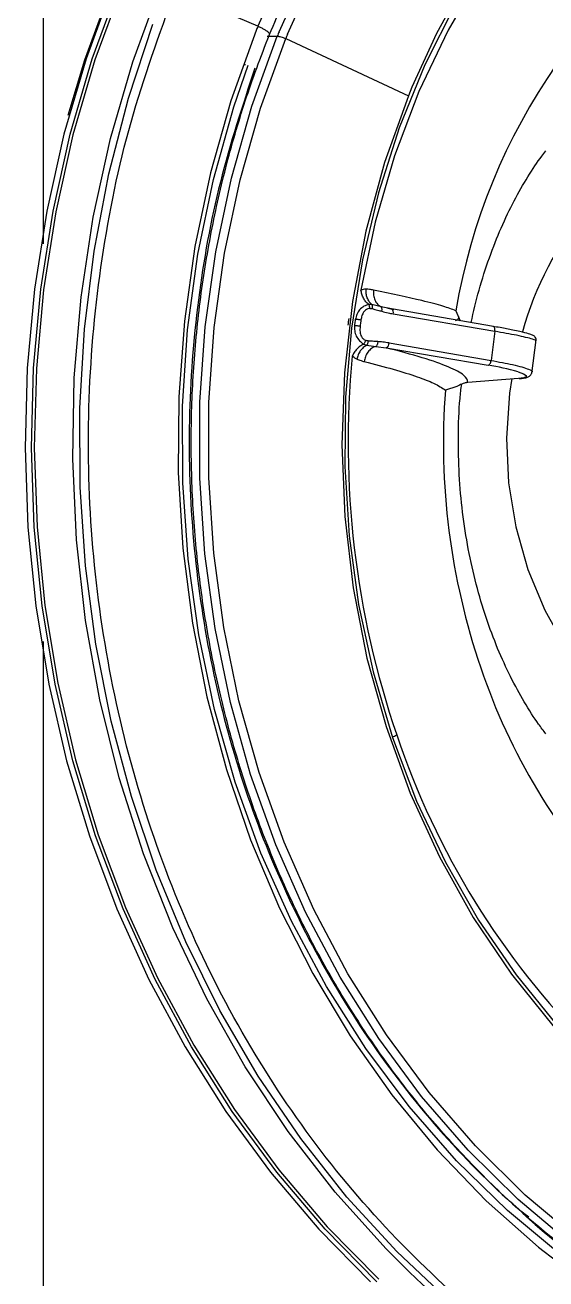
# Model space of a CAD drawing. Extents: x 939 to 1039, y 781 to 934.
# Drawn here: x 967.323 to 968.576, y 824.452 to 827.47 of the extents above; entities that cross this region are included whole.
import ezdxf

# ---------------------------------------------------------------- set-up
doc = ezdxf.new("R2010")
doc.units = 0
doc.header["$MEASUREMENT"] = 0
doc.layers.add('1', color=4, linetype='Continuous')

# ---------------------------------------------------------------- blocks, each defined once
blk = doc.blocks.new('Envoy')
at = {"layer": '1', "color": 3, "linetype": 'Continuous', "lineweight": 25}
for p, q in [((28.7128, 28.9542), (28.7128, 27.769)), ((29.2293, 28.2926), (29.0304, 28.3777)), ((29.2519, 28.2691), (29.276, 28.2688)), ((29.2962, 28.2629), (29.5914, 28.1249)), ((29.1961, 28.2009), (29.1999, 28.2009)), ((29.5999, 28.1458), (29.5914, 28.125)), ((29.5914, 28.125), (29.5871, 28.1142)), ((29.5035, 27.623), (29.496, 27.6231)), ((29.5255, 27.6177), (29.5035, 27.623)), ((29.5503, 27.6121), (29.5255, 27.6177)), ((29.5523, 27.6111), (29.5394, 27.6143)), ((29.5503, 27.6121), (29.5564, 27.6107)), ((29.7956, 27.57), (29.5506, 27.6121)), ((29.5544, 27.6004), (29.7993, 27.5584)), ((29.7053, 27.608), (29.7155, 27.5838)), ((29.7993, 27.5584), (29.7901, 27.4883)), ((29.4834, 27.5275), (29.4907, 27.5247)), ((29.4907, 27.5247), (29.5128, 27.5221)), ((29.545, 27.5303), (29.7901, 27.4883)), ((29.8882, 27.4572), (29.8988, 27.5379)), ((29.5128, 27.5221), (29.5378, 27.5187)), ((29.5378, 27.5187), (29.783, 27.4766)), ((29.8559, 27.4447), (29.7343, 27.4355)), ((29.7081, 27.4256), (29.6801, 27.417)), ((28.7128, 26.8117), (28.7128, 19.6527))]:
    blk.add_line(p, q, dxfattribs=at)
at = {"layer": '1', "color": 3, "linetype": 'Continuous', "lineweight": 25, "flags": 128}
for points in [[(29.6913, 25.2224), (29.5633, 25.3433), (29.4434, 25.4747), (29.3322, 25.6157), (29.2302, 25.7657), (29.138, 25.9238), (29.0562, 26.0892), (28.9851, 26.261), (28.9251, 26.4383), (28.8765, 26.6202), (28.8397, 26.8056), (28.8148, 26.9937), (28.8018, 27.1833), (28.801, 27.3735), (28.8123, 27.5632), (28.8357, 27.7516), (28.8709, 27.9374), (28.9179, 28.1198), (28.9764, 28.2978)], [(32.0556, 29.4176), (31.9111, 29.4938), (31.762, 29.5571), (31.6092, 29.6072), (31.4534, 29.6437), (31.2957, 29.6664), (31.1369, 29.6753), (30.978, 29.6702), (30.8199, 29.6512), (30.6635, 29.6183), (30.5097, 29.5719), (30.3596, 29.5121), (30.2138, 29.4393), (30.0733, 29.354), (29.9389, 29.2566), (29.8114, 29.1477), (29.6915, 29.0279), (29.58, 28.8979), (29.4774, 28.7586), (29.3844, 28.6107), (29.3015, 28.455), (29.2293, 28.2926)], [(29.2804, 28.2795), (29.3535, 28.4415), (29.4375, 28.5965), (29.5318, 28.7435), (29.6358, 28.8815), (29.749, 29.0097), (29.8705, 29.1274), (29.9998, 29.2338), (30.1359, 29.3283), (30.278, 29.4102), (30.4253, 29.4792), (30.5768, 29.5346), (30.7317, 29.5763), (30.8889, 29.604), (31.0475, 29.6174), (31.2066, 29.6165), (31.3651, 29.6014), (31.5221, 29.572), (31.6766, 29.5286), (31.8277, 29.4715), (31.9744, 29.401)], [(29.3005, 28.2736), (29.3732, 28.4346), (29.4567, 28.5887), (29.5504, 28.7347), (29.6539, 28.8719), (29.7663, 28.9994), (29.8872, 29.1163), (30.0156, 29.2221), (30.1509, 29.316), (30.2921, 29.3974), (30.4385, 29.466), (30.5892, 29.5211), (30.7431, 29.5625), (30.8994, 29.59), (31.057, 29.6034), (31.2151, 29.6025), (31.3727, 29.5874), (31.5287, 29.5582), (31.6823, 29.5151), (31.8325, 29.4584), (31.9783, 29.3883)], [(31.0829, 29.2743), (30.9575, 29.2624), (30.8125, 29.2354), (30.67, 29.1944), (30.5311, 29.1397), (30.3967, 29.0717), (30.2678, 28.9908), (30.1454, 28.8977), (30.0303, 28.793), (29.9233, 28.6775), (29.8253, 28.552), (29.7369, 28.4175), (29.6587, 28.2748), (29.5999, 28.1458)], [(29.7034, 28.3445), (29.6308, 28.1997), (29.5693, 28.0483), (29.5191, 27.8915), (29.4807, 27.7303), (29.4543, 27.5661), (29.4401, 27.3998), (29.4382, 27.2328), (29.4487, 27.0662), (29.4714, 26.9012), (29.5062, 26.739), (29.5529, 26.5807), (29.6111, 26.4276), (29.6803, 26.2807), (29.7602, 26.141), (29.8501, 26.0095), (29.9493, 25.8873), (30.0572, 25.7751), (30.173, 25.6739), (30.2959, 25.5842), (30.4249, 25.5068)], [(30.4462, 29.0501), (30.3146, 28.9755), (30.1892, 28.888), (30.071, 28.7882), (29.9608, 28.6769), (29.8596, 28.555), (29.768, 28.4234), (29.6869, 28.2831), (29.6167, 28.1352), (29.5581, 27.9808), (29.5115, 27.8211), (29.4772, 27.6574)], [(28.8806, 28.3908), (28.8161, 28.2144), (28.7631, 28.0331), (28.7217, 27.8479), (28.6922, 27.6596), (28.6748, 27.4695), (28.6695, 27.2783), (28.6764, 27.0872), (28.6955, 26.8973), (28.7266, 26.7094), (28.7695, 26.5246), (28.8241, 26.3439), (28.89, 26.1683), (28.967, 25.9986), (29.0545, 25.8359), (29.1522, 25.6809), (29.2595, 25.5345), (29.3758, 25.3975), (29.5005, 25.2705)], [(29.5155, 25.2705), (29.3908, 25.3975), (29.2746, 25.5345), (29.1673, 25.6809), (29.0696, 25.8359), (28.9821, 25.9986), (28.9051, 26.1683), (28.8392, 26.3439), (28.7846, 26.5246), (28.7417, 26.7094), (28.7106, 26.8973), (28.6915, 27.0872), (28.6846, 27.2783), (28.6899, 27.4695), (28.7073, 27.6596), (28.7368, 27.8479), (28.7782, 28.0331), (28.8312, 28.2144), (28.8957, 28.3908)], [(28.9019, 28.3875), (28.8376, 28.2116), (28.7847, 28.0309), (28.7435, 27.8462), (28.7141, 27.6585), (28.6967, 27.4689), (28.6915, 27.2783), (28.6984, 27.0878), (28.7173, 26.8984), (28.7483, 26.7111), (28.7911, 26.5269), (28.8456, 26.3467), (28.9113, 26.1716), (28.988, 26.0025), (29.0753, 25.8402), (29.1727, 25.6857), (29.2796, 25.5398), (29.3956, 25.4031), (29.5199, 25.2766)], [(28.7731, 28.0789), (28.8131, 28.2115), (28.8773, 28.3873)], [(29.5639, 25.3236), (29.5373, 25.3507), (29.4152, 25.4866), (29.3022, 25.6326), (29.1991, 25.7878), (29.1064, 25.9515), (29.0246, 26.1227), (28.9541, 26.3003), (28.8955, 26.4836), (28.8489, 26.6713), (28.8147, 26.8626), (28.7931, 27.0562), (28.7841, 27.2511), (28.7879, 27.4463), (28.8043, 27.6405), (28.8334, 27.8329), (28.8749, 28.0222), (28.9287, 28.2074), (28.9943, 28.3875)], [(29.2251, 28.2821), (29.1646, 28.1134), (29.1155, 27.94), (29.0781, 27.7627), (29.0527, 27.5827), (29.0393, 27.401), (29.038, 27.2186), (29.0489, 27.0367), (29.0719, 26.8562), (29.1069, 26.6783), (29.1536, 26.504), (29.2118, 26.3343), (29.2811, 26.1702), (29.3611, 26.0126), (29.4514, 25.8625), (29.5515, 25.7208), (29.6607, 25.5882), (29.7784, 25.4657), (29.9039, 25.3538), (30.0366, 25.2532)], [(30.1191, 25.2647), (29.9837, 25.3606), (29.8554, 25.4684), (29.7348, 25.5874), (29.6227, 25.7169), (29.5198, 25.8561), (29.4268, 26.004), (29.3441, 26.1599), (29.2723, 26.3227), (29.2118, 26.4915), (29.1631, 26.6652), (29.1263, 26.8428), (29.1018, 27.0231), (29.0897, 27.205), (29.0901, 27.3875), (29.1029, 27.5693), (29.1281, 27.7495), (29.1655, 27.9269), (29.2149, 28.1003), (29.276, 28.2688)], [(30.1341, 25.2769), (29.9996, 25.3723), (29.8721, 25.4794), (29.7522, 25.5977), (29.6408, 25.7264), (29.5386, 25.8647), (29.446, 26.0118), (29.3638, 26.1668), (29.2925, 26.3286), (29.2324, 26.4964), (29.1839, 26.669), (29.1474, 26.8455), (29.1231, 27.0247), (29.1111, 27.2055), (29.1114, 27.3869), (29.1241, 27.5677), (29.1492, 27.7468), (29.1864, 27.9231), (29.2355, 28.0955), (29.2962, 28.2629)], [(30.1607, 25.1987), (30.0968, 25.2379), (29.9597, 25.3342), (29.8295, 25.4424), (29.7071, 25.562), (29.5933, 25.6923), (29.4888, 25.8324), (29.3941, 25.9814), (29.3099, 26.1385), (29.2366, 26.3027), (29.1748, 26.473), (29.1249, 26.6483), (29.087, 26.8275), (29.0616, 27.0096), (29.0486, 27.1934), (29.0482, 27.3779), (29.0604, 27.5618), (29.0852, 27.744), (29.1223, 27.9234), (29.1716, 28.099), (29.2057, 28.199)], [(29.5871, 28.1142), (29.5341, 27.9648), (29.4891, 27.7995), (29.4568, 27.6303), (29.4375, 27.4585), (29.4314, 27.2854), (29.4384, 27.1124), (29.4585, 26.9408), (29.4916, 26.7718), (29.5374, 26.6068), (29.5956, 26.447), (29.6657, 26.2936), (29.7472, 26.1478), (29.8394, 26.0107), (29.9417, 25.8833), (30.0533, 25.7667), (30.1734, 25.6616), (30.2879, 25.5777)], [(29.8397, 27.4444), (29.8346, 27.4092), (29.8273, 27.3015), (29.8323, 27.1936), (29.8494, 27.0874), (29.8785, 26.9847), (29.919, 26.8871), (29.9702, 26.7964), (30.0313, 26.7142), (30.1011, 26.6418), (30.1786, 26.5804), (30.2625, 26.5311), (30.3511, 26.4948), (30.4432, 26.472), (30.5371, 26.4632), (30.6044, 26.4655)], [(29.8549, 27.461), (29.8677, 27.4564), (29.8746, 27.4523), (29.8748, 27.4489), (29.8685, 27.4463), (29.8559, 27.4447)]]:
    blk.add_lwpolyline(points, dxfattribs=at)
at = {"layer": '1', "color": 3, "linetype": 'Continuous', "lineweight": 25}
for centre, radius, start, end in [((31.146, 27.3648), 1.4611, 119.8788, 170.4186), ((31.8172, 27.2495), 2.7903, 158.0472, 158.2792), ((31.18, 27.5017), 2.0527, 157.7327, 158.0554), ((31.631, 27.3208), 2.5177, 157.7637, 158.0252), ((30.6363, 27.3433), 0.7999, 116.5133, 164.5138), ((31.5684, 27.3019), 2.1401, 172.2908, 172.7096), ((29.5456, 27.6039), 0.00947, 338.5844, 60.2089), ((29.5326, 27.5299), 0.0124, 295.0319, 1.9447), ((31.6291, 27.2908), 2.1827, 174.5303, 198.8153), ((29.6952, 26.8987), 0.5845, 74.1419, 81.3609), ((31.355, 27.2906), 1.6797, 175.6833, 198.8216), ((31.1888, 27.2284), 1.5023, 198.6229, 223.4386), ((29.527, 26.6523), 0.0747, 289.9345, 298.8412), ((31.4038, 27.2057), 1.942, 198.5848, 224.7652), ((31.0979, 26.7964), 1.8359, 228.2393, 283.4704), ((31.1747, 26.9256), 2.2717, 224.8446, 241.8685)]:
    blk.add_arc(centre, radius, start, end, dxfattribs=at)
for points, knots in [([(29.2574, 28.2726), (29.2685, 28.2994), (29.3009, 28.3773), (29.3619, 28.5022), (29.4432, 28.6445), (29.5335, 28.7795), (29.6319, 28.9068), (29.7386, 29.0246), (29.8212, 29.1072), (29.8699, 29.147), (29.8785, 29.1541)], [0, 0, 0, 0, 0.0775912, 0.2259882, 0.3744114, 0.5228487, 0.671306, 0.8197865, 0.9682957, 1, 1, 1, 1]), ([(30.1297, 24.9435), (30.042, 24.9948), (29.8665, 25.0973), (29.6284, 25.2995), (29.4139, 25.5328), (29.2281, 25.7971), (29.0739, 26.0866), (28.954, 26.3968), (28.8704, 26.7224), (28.8246, 27.0576), (28.8172, 27.3969), (28.8491, 27.7341), (28.9166, 28.065), (28.9925, 28.2734), (29.0304, 28.3777)], [0, 0, 0, 0, 0.083333, 0.166667, 0.25, 0.333334, 0.416667, 0.5, 0.583333, 0.666667, 0.75, 0.833333, 0.916667, 1, 1, 1, 1]), ([(29.2574, 28.2726), (29.2574, 28.2726), (29.2579, 28.2731), (29.2573, 28.2747), (29.2551, 28.2776), (29.2508, 28.281), (29.2449, 28.2848), (29.2376, 28.2888), (29.2321, 28.2913), (29.2293, 28.2926)], [0, 0, 0, 0, 0.0016828, 0.1680412, 0.3344557, 0.5008207, 0.6672175, 0.8336129, 1, 1, 1, 1]), ([(29.8806, 25.4259), (29.8751, 25.4303), (29.8293, 25.4674), (29.7493, 25.5467), (29.6417, 25.6636), (29.5425, 25.7903), (29.4514, 25.9246), (29.3691, 26.0663), (29.296, 26.2145), (29.2326, 26.3684), (29.179, 26.5273), (29.1357, 26.6902), (29.1028, 26.8563), (29.0805, 27.0247), (29.069, 27.1946), (29.0682, 27.3649), (29.0783, 27.5349), (29.0992, 27.7035), (29.1306, 27.87), (29.1727, 28.0333), (29.2162, 28.1672), (29.2469, 28.2458), (29.2574, 28.2726)], [0, 0, 0, 0, 0.00725, 0.060922, 0.114579, 0.168223, 0.221856, 0.275479, 0.329095, 0.382704, 0.436308, 0.489907, 0.543504, 0.597097, 0.650689, 0.704279, 0.757868, 0.811456, 0.865043, 0.918631, 0.972219, 1, 1, 1, 1]), ([(29.276, 28.2688), (29.2772, 28.2687), (29.2796, 28.2685), (29.2847, 28.2672), (29.2905, 28.2653), (29.2943, 28.2637), (29.2962, 28.2629)], [0, 0, 0, 0, 0.2499643, 0.4999788, 0.7499726, 1, 1, 1, 1]), ([(29.2223, 28.1921), (29.1924, 28.1014), (29.1327, 27.92), (29.0814, 27.6342), (29.0593, 27.3442), (29.0695, 27.053), (29.1111, 26.7656), (29.1836, 26.4864), (29.2859, 26.2197), (29.4163, 25.9697), (29.5728, 25.7402), (29.7532, 25.5354), (29.9535, 25.3556), (30.1014, 25.2617), (30.1754, 25.2147)], [0, 0, 0, 0, 0.083334, 0.166667, 0.25, 0.333333, 0.416667, 0.5, 0.583333, 0.666667, 0.75, 0.833333, 0.916666, 1, 1, 1, 1]), ([(29.7419, 27.5792), (29.748, 27.6056), (29.7608, 27.6605), (29.7857, 27.7368), (29.8143, 27.8091), (29.8458, 27.8745), (29.8788, 27.9318), (29.9048, 27.9712), (29.9185, 27.9884), (29.9218, 27.9925)], [0, 0, 0, 0, 0.14008, 0.292184, 0.447655, 0.607433, 0.772611, 0.944451, 1, 1, 1, 1]), ([(29.4894, 27.6597), (29.4871, 27.6596), (29.4831, 27.6595), (29.479, 27.658), (29.4772, 27.6574)], [0, 0, 0, 0, 0.560574, 1, 1, 1, 1]), ([(29.496, 27.6231), (29.4936, 27.6251), (29.4888, 27.6293), (29.4831, 27.638), (29.479, 27.6475), (29.4778, 27.6541), (29.4772, 27.6574)], [0, 0, 0, 0, 0.249588, 0.505273, 0.758232, 1, 1, 1, 1]), ([(29.4893, 27.659), (29.4893, 27.6591), (29.4893, 27.6594), (29.4894, 27.6596), (29.4894, 27.6597)], [0, 0, 0, 0, 0.560649, 1, 1, 1, 1]), ([(29.5035, 27.623), (29.5013, 27.6251), (29.4968, 27.6293), (29.4921, 27.6383), (29.4893, 27.6485), (29.4893, 27.6556), (29.4893, 27.659)], [0, 0, 0, 0, 0.2498216, 0.5060969, 0.7591871, 1, 1, 1, 1]), ([(29.5077, 27.6576), (29.5043, 27.6582), (29.4983, 27.6593), (29.4921, 27.6595), (29.4894, 27.6597)], [0, 0, 0, 0, 0.559333, 1, 1, 1, 1]), ([(29.5077, 27.6576), (29.5074, 27.6536), (29.5068, 27.6452), (29.5101, 27.6333), (29.5163, 27.6232), (29.5224, 27.6195), (29.5255, 27.6177)], [0, 0, 0, 0, 0.233428, 0.486553, 0.746972, 1, 1, 1, 1]), ([(29.7053, 27.608), (29.6961, 27.6114), (29.6778, 27.6184), (29.6175, 27.6343), (29.5493, 27.6488), (29.5077, 27.6576)], [0, 0, 0, 0, 0.280168, 0.560325, 1, 1, 1, 1]), ([(29.496, 27.6231), (29.4921, 27.6219), (29.4844, 27.6196), (29.4737, 27.6108), (29.4666, 27.5997), (29.4649, 27.5913), (29.4641, 27.5873)], [0, 0, 0, 0, 0.270309, 0.528511, 0.772277, 1, 1, 1, 1]), ([(29.4985, 27.6136), (29.4985, 27.6145), (29.4984, 27.6163), (29.4978, 27.6189), (29.4971, 27.6213), (29.4963, 27.6225), (29.496, 27.6231)], [0, 0, 0, 0, 0.246581, 0.500036, 0.753532, 1, 1, 1, 1]), ([(29.5046, 27.6129), (29.5047, 27.6139), (29.5051, 27.616), (29.505, 27.6189), (29.5045, 27.6214), (29.5038, 27.6225), (29.5035, 27.623)], [0, 0, 0, 0, 0.245318, 0.500001, 0.75469, 1, 1, 1, 1]), ([(29.5274, 27.6066), (29.5276, 27.6078), (29.528, 27.6104), (29.5278, 27.6138), (29.527, 27.6164), (29.526, 27.6173), (29.5255, 27.6177)], [0, 0, 0, 0, 0.243146, 0.499965, 0.756911, 1, 1, 1, 1]), ([(29.4621, 27.5719), (29.4625, 27.5748), (29.4631, 27.5799), (29.4638, 27.585), (29.4641, 27.5873)], [0, 0, 0, 0, 0.560003, 1, 1, 1, 1]), ([(29.4771, 27.5856), (29.4761, 27.5858), (29.474, 27.5862), (29.4705, 27.5866), (29.467, 27.587), (29.465, 27.5872), (29.4641, 27.5873)], [0, 0, 0, 0, 0.244279, 0.499892, 0.755559, 1, 1, 1, 1]), ([(29.4771, 27.5856), (29.4768, 27.5828), (29.4761, 27.5777), (29.4754, 27.5726), (29.4752, 27.5703)], [0, 0, 0, 0, 0.559989, 1, 1, 1, 1]), ([(29.4985, 27.6136), (29.4968, 27.6133), (29.4931, 27.6128), (29.4879, 27.6096), (29.483, 27.6041), (29.479, 27.5958), (29.4778, 27.5892), (29.4771, 27.5856)], [0, 0, 0, 0, 0.149414, 0.312483, 0.494138, 0.732259, 1, 1, 1, 1]), ([(29.4985, 27.6136), (29.4997, 27.6136), (29.5017, 27.6135), (29.5037, 27.6131), (29.5046, 27.6129)], [0, 0, 0, 0, 0.559952, 1, 1, 1, 1]), ([(29.5046, 27.6129), (29.5088, 27.6117), (29.5164, 27.6097), (29.524, 27.6076), (29.5274, 27.6066)], [0, 0, 0, 0, 0.55999, 1, 1, 1, 1]), ([(29.5274, 27.6066), (29.5324, 27.6053), (29.5413, 27.6028), (29.5504, 27.6012), (29.5544, 27.6004)], [0, 0, 0, 0, 0.559931, 1, 1, 1, 1]), ([(29.7042, 27.5847), (29.7061, 27.5847), (29.7105, 27.5847), (29.712, 27.5908), (29.7129, 27.5943)], [0, 0, 0, 0, 0.414447, 1, 1, 1, 1]), ([(29.4621, 27.5719), (29.4619, 27.5678), (29.4614, 27.5593), (29.4654, 27.5465), (29.4733, 27.5349), (29.48, 27.53), (29.4834, 27.5275)], [0, 0, 0, 0, 0.229203, 0.473264, 0.730968, 1, 1, 1, 1]), ([(29.4752, 27.5703), (29.4741, 27.5705), (29.472, 27.5708), (29.4685, 27.5713), (29.465, 27.5717), (29.463, 27.5719), (29.4621, 27.5719)], [0, 0, 0, 0, 0.244432, 0.500054, 0.755595, 1, 1, 1, 1]), ([(29.4752, 27.5703), (29.4748, 27.5659), (29.4742, 27.5575), (29.4774, 27.5468), (29.4825, 27.5397), (29.4865, 27.5375), (29.4884, 27.5365)], [0, 0, 0, 0, 0.333511, 0.622387, 0.82136, 1, 1, 1, 1]), ([(29.8422, 27.5613), (29.8375, 27.5623), (29.8243, 27.565), (29.8059, 27.5682), (29.794, 27.5703)], [0, 0, 0, 0, 0.3542797, 1, 1, 1, 1]), ([(29.7993, 27.5584), (29.7994, 27.5599), (29.7996, 27.5629), (29.7988, 27.5667), (29.7973, 27.5694), (29.7959, 27.5699), (29.7952, 27.5701)], [0, 0, 0, 0, 0.250003, 0.499993, 0.749977, 1, 1, 1, 1]), ([(29.8975, 27.535), (29.8978, 27.5351), (29.9, 27.5359), (29.8923, 27.5389), (29.875, 27.5436), (29.8468, 27.5498), (29.8177, 27.5551), (29.7993, 27.5584)], [0, 0, 0, 0, 0.048435, 0.300367, 0.499733, 0.682998, 1, 1, 1, 1]), ([(29.8981, 27.5351), (29.8983, 27.5358), (29.899, 27.5383), (29.8975, 27.5424), (29.8952, 27.5458), (29.8923, 27.548), (29.8881, 27.5502), (29.8798, 27.553), (29.865, 27.5568), (29.8483, 27.5601), (29.8422, 27.5613)], [0, 0, 0, 0, 0.019296, 0.067379, 0.111044, 0.162433, 0.251238, 0.481692, 0.811673, 1, 1, 1, 1]), ([(29.4834, 27.5275), (29.4806, 27.5259), (29.4748, 27.5228), (29.467, 27.5157), (29.4605, 27.5075), (29.4577, 27.5017), (29.4563, 27.4988)], [0, 0, 0, 0, 0.249575, 0.50531, 0.758224, 1, 1, 1, 1]), ([(29.4907, 27.5247), (29.4879, 27.523), (29.4824, 27.5195), (29.4754, 27.5113), (29.47, 27.5017), (29.4682, 27.4948), (29.4674, 27.4914)], [0, 0, 0, 0, 0.250193, 0.506829, 0.759844, 1, 1, 1, 1]), ([(29.4884, 27.5365), (29.4881, 27.5356), (29.4874, 27.5336), (29.4858, 27.5303), (29.4843, 27.5285), (29.4834, 27.5275)], [0, 0, 0, 0, 0.277166, 0.562074, 1, 1, 1, 1]), ([(29.4944, 27.5351), (29.4933, 27.5353), (29.4912, 27.5355), (29.4893, 27.5362), (29.4884, 27.5365)], [0, 0, 0, 0, 0.559582, 1, 1, 1, 1]), ([(29.4944, 27.5351), (29.4943, 27.5341), (29.4941, 27.532), (29.4933, 27.529), (29.4921, 27.5264), (29.4911, 27.5253), (29.4907, 27.5247)], [0, 0, 0, 0, 0.245363, 0.499897, 0.754642, 1, 1, 1, 1]), ([(29.5176, 27.5335), (29.5133, 27.5337), (29.5055, 27.5342), (29.4978, 27.5349), (29.4944, 27.5351)], [0, 0, 0, 0, 0.559938, 1, 1, 1, 1]), ([(29.5176, 27.5335), (29.5175, 27.5322), (29.5173, 27.5296), (29.5161, 27.5261), (29.5146, 27.5234), (29.5134, 27.5225), (29.5128, 27.5221)], [0, 0, 0, 0, 0.243129, 0.50001, 0.756875, 1, 1, 1, 1]), ([(29.545, 27.5303), (29.5399, 27.5311), (29.5308, 27.5325), (29.5216, 27.5332), (29.5176, 27.5335)], [0, 0, 0, 0, 0.559921, 1, 1, 1, 1]), ([(29.4674, 27.4914), (29.4652, 27.4925), (29.4614, 27.4944), (29.4579, 27.4975), (29.4563, 27.4988)], [0, 0, 0, 0, 0.561971, 1, 1, 1, 1]), ([(29.5128, 27.5221), (29.5093, 27.5207), (29.5024, 27.518), (29.4937, 27.509), (29.4874, 27.4978), (29.4858, 27.4895), (29.485, 27.4856)], [0, 0, 0, 0, 0.252934, 0.513347, 0.766485, 1, 1, 1, 1]), ([(29.7343, 27.4355), (29.7328, 27.441), (29.7299, 27.4521), (29.691, 27.4723), (29.6297, 27.4945), (29.5685, 27.5106), (29.5378, 27.5187)], [0, 0, 0, 0, 0.24999, 0.499999, 0.750008, 1, 1, 1, 1]), ([(29.4674, 27.4914), (29.4707, 27.4901), (29.4766, 27.4878), (29.4824, 27.4862), (29.485, 27.4856)], [0, 0, 0, 0, 0.560594, 1, 1, 1, 1]), ([(29.485, 27.4856), (29.5093, 27.4794), (29.5582, 27.4668), (29.6129, 27.4494), (29.6564, 27.4324), (29.6719, 27.4224), (29.6801, 27.417)], [0, 0, 0, 0, 0.24798, 0.500001, 0.735046, 1, 1, 1, 1]), ([(29.7829, 27.4766), (29.7837, 27.4768), (29.7852, 27.4772), (29.7875, 27.4799), (29.7893, 27.4837), (29.7898, 27.4868), (29.7901, 27.4883)], [0, 0, 0, 0, 0.250026, 0.499968, 0.750022, 1, 1, 1, 1]), ([(29.7901, 27.4883), (29.8084, 27.4849), (29.8374, 27.4796), (29.8656, 27.4724), (29.8831, 27.4664), (29.8907, 27.4622), (29.8882, 27.4605), (29.8879, 27.4603)], [0, 0, 0, 0, 0.3165847, 0.5007467, 0.7017657, 0.9692686, 1, 1, 1, 1]), ([(29.7343, 27.4355), (29.7342, 27.4355), (29.7342, 27.4355), (29.7342, 27.4355), (29.7341, 27.4355), (29.734, 27.4355), (29.7338, 27.4354), (29.7334, 27.4354), (29.7327, 27.4353), (29.7315, 27.4351), (29.7293, 27.4346), (29.7253, 27.4336), (29.7181, 27.4311), (29.712, 27.4277), (29.7081, 27.4256)], [0, 0, 0, 0, 0.001684, 0.003009, 0.005383, 0.009621, 0.017198, 0.030742, 0.054891, 0.098057, 0.175146, 0.313003, 0.559492, 1, 1, 1, 1]), ([(29.8573, 27.4445), (29.8611, 27.4449), (29.8697, 27.4456), (29.8772, 27.4476), (29.8857, 27.4513), (29.8876, 27.4581), (29.8884, 27.4606)], [0, 0, 0, 0, 0.278583, 0.626202, 0.858055, 1, 1, 1, 1]), ([(29.9218, 26.5899), (29.916, 26.5973), (29.8995, 26.6185), (29.8705, 26.664), (29.8371, 26.7247), (29.8058, 26.7931), (29.7778, 26.8678), (29.7538, 26.9483), (29.7345, 27.0334), (29.7207, 27.1221), (29.7125, 27.2131), (29.7107, 27.3052), (29.713, 27.3785), (29.7178, 27.4197), (29.7191, 27.4312)], [0, 0, 0, 0, 0.05599, 0.159116, 0.257508, 0.352198, 0.444025, 0.533677, 0.621733, 0.708684, 0.794959, 0.880942, 0.966997, 1, 1, 1, 1])]:
    blk.add_open_spline(points, degree=3, knots=knots, dxfattribs=at)

msp = doc.modelspace()

# ---------------------------------------------------------------- block references
at = {"layer": '1'}
msp.add_blockref('Envoy', (938.6538, 799.1744), dxfattribs=at)

doc.saveas('drawing.dxf')
